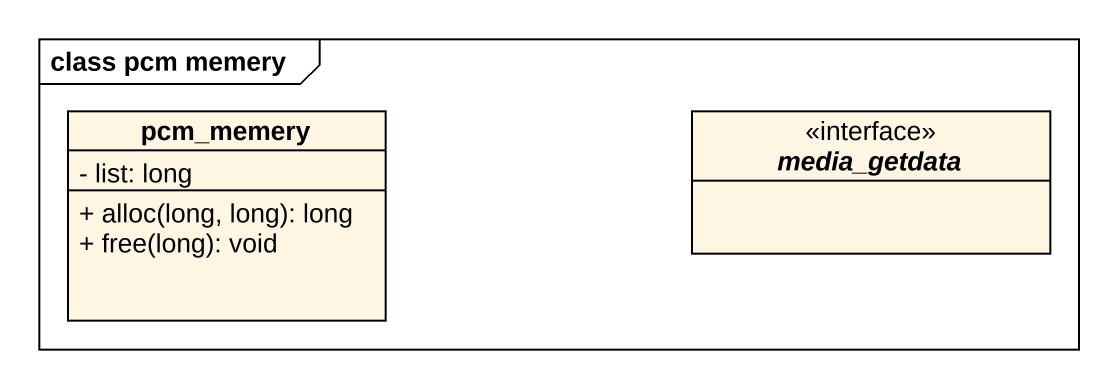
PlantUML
@startuml
mainframe class pcm memery
hide circle
hide empty members
skinparam classAttributeIconSize 0
class pcm_memery {
  - list: long
  + alloc(long, long): long
  + free(long): void
}
interface media_getdata <<interface>>
@enduml
